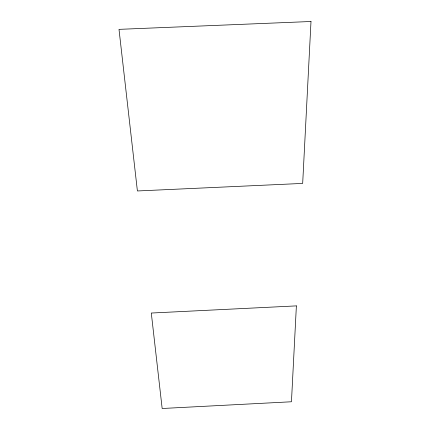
<?xml version="1.0" encoding="UTF-8"?>
<svg xmlns="http://www.w3.org/2000/svg" width="430" height="430" viewBox="0 0 430 430"><rect width="100%" height="100%" fill="white"/><g stroke="black" fill="none" stroke-linecap="round" stroke-linejoin="round"><path stroke-width="0.64" d="M296.383 305.886L291.454 401.765L162.164 408.5L151.296 313.04L296.383 305.886M310.998 21.5L302.677 183.416L137.401 190.968L119.002 29.358L310.998 21.5"/></g></svg>
